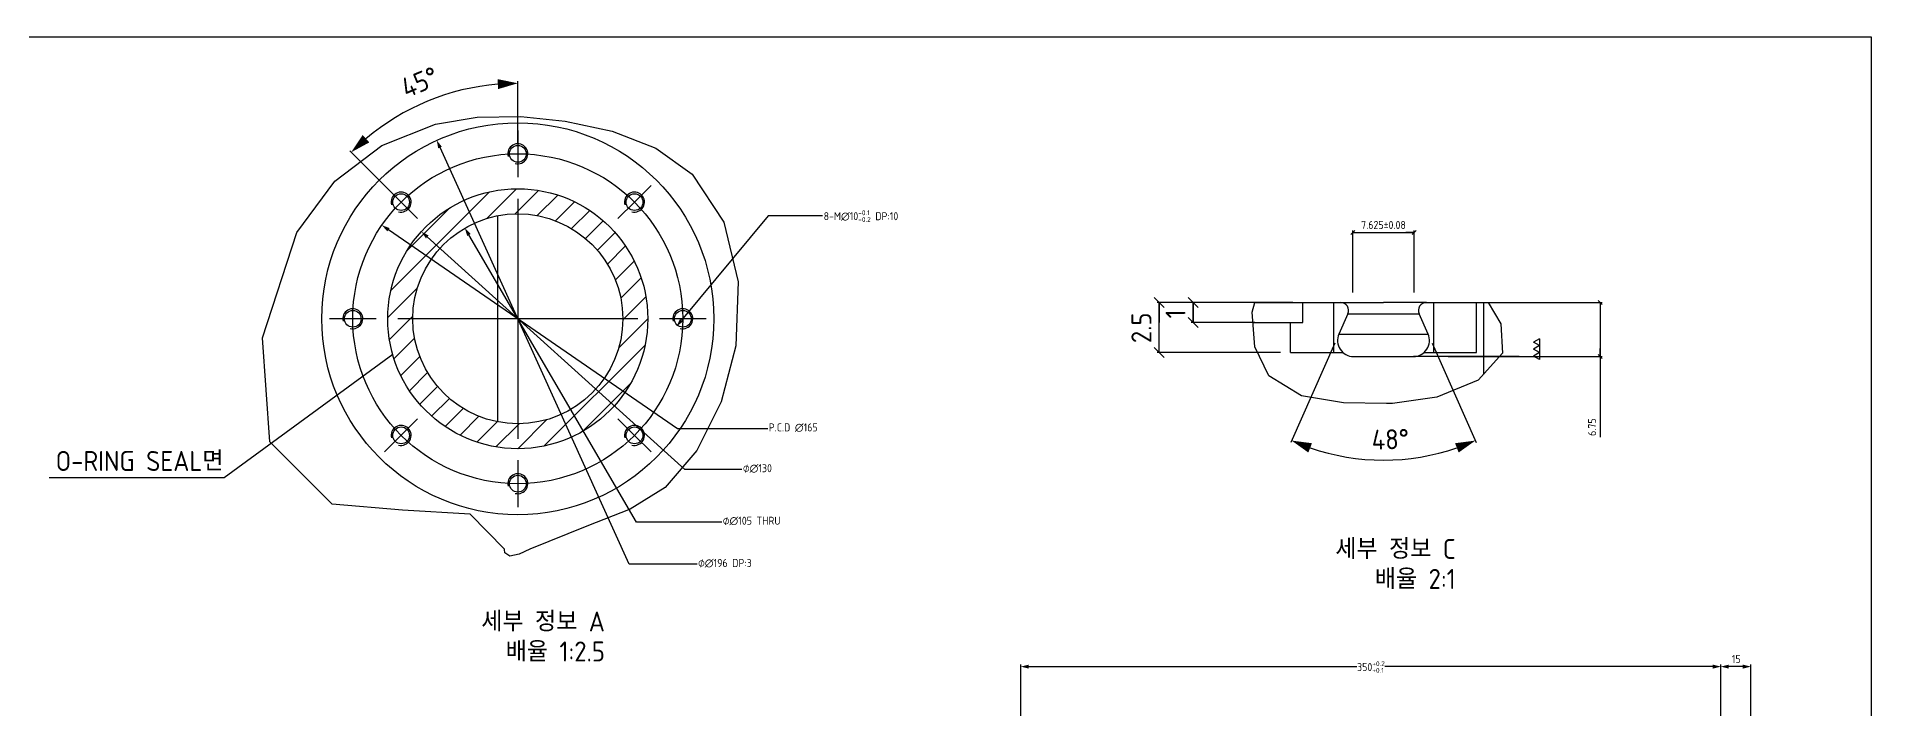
# Model space of a CAD drawing. Header units: millimetres. Extents: x -4251 to 2609, y -1673 to 4048.
# Drawn here: x -1108 to -190, y 3650 to 3986 of the extents above; entities that cross this region are included whole.
import ezdxf

# ---------------------------------------------------------------- set-up
doc = ezdxf.new("R2010")
doc.units = ezdxf.units.MM
for name, color, linetype in [('3_ALL_AXES', 7, 'Continuous'), ('9_DEF_DIMS', 7, 'Continuous'), ('9_DEF_NOTE', 7, 'Continuous')]:
    doc.layers.add(name, color=color, linetype=linetype)
doc.styles.get("Standard").update_dxf_attribs({"font": 'ISOCP.SHX', "bigfont": 'WHGTXT.SHX'})
doc.dimstyles.new('DIMSTYLE_1', dxfattribs={"dimtxt": 4, "dimasz": 4, "dimexe": 1, "dimexo": 1, "dimgap": 0.5, "dimtad": 1, "dimdec": 3, "dimlfac": 0.25, "dimdsep": 46, "dimtxsty": 'Standard', "dimblk": '_FILLED', "dimblk1": '_FILLED', "dimblk2": '_FILLED', "dimcen": 0.09, "dimadec": 3, "dimazin": 2, "dimtol": 1, "dimtp": 0.08, "dimtm": 0.08, "dimtfac": 1, "dimtdec": 3, "dimtofl": 0, "dimtmove": 0, "dimatfit": 3, "dimldrblk": '_FILLED', "dimfxl": 0, "dimtolj": 1, "dimarcsym": 0})
doc.dimstyles.new('DIMSTYLE_10', dxfattribs={"dimtxt": 4, "dimasz": 4, "dimexe": 1, "dimexo": 1, "dimgap": 0.5, "dimtad": 1, "dimdec": 3, "dimdsep": 46, "dimtxsty": 'Standard', "dimblk": '_FILLED', "dimblk1": '_FILLED', "dimblk2": '_FILLED', "dimcen": 0.09, "dimadec": 3, "dimazin": 2, "dimtp": 0.5, "dimtm": 0.5, "dimtfac": 1, "dimtdec": 3, "dimtofl": 0, "dimtmove": 0, "dimatfit": 3, "dimldrblk": '_FILLED', "dimfxl": 0, "dimtolj": 1, "dimarcsym": 0})
doc.dimstyles.new('DIMSTYLE_17', dxfattribs={"dimtxt": 10, "dimasz": 10, "dimexe": 1, "dimexo": 1, "dimgap": 2, "dimtad": 1, "dimdec": 1, "dimlfac": 0.5, "dimdsep": 46, "dimtxsty": 'Standard', "dimblk": '_FILLED', "dimblk1": '_FILLED', "dimblk2": '_FILLED', "dimcen": 0.09, "dimadec": 3, "dimazin": 2, "dimtp": 0.1, "dimtm": 0.1, "dimtfac": 1, "dimtdec": 65535, "dimtofl": 0, "dimtmove": 0, "dimatfit": 3, "dimldrblk": '_FILLED', "dimfxl": 0, "dimtolj": 1, "dimarcsym": 0})
doc.dimstyles.new('DIMSTYLE_19', dxfattribs={"dimtxt": 10, "dimasz": 10, "dimexe": 1, "dimexo": 1, "dimgap": 2, "dimtad": 1, "dimdec": 1, "dimlfac": 0.1, "dimdsep": 46, "dimtxsty": 'Standard', "dimblk": '_FILLED', "dimblk1": '_FILLED', "dimblk2": '_FILLED', "dimcen": 0.09, "dimadec": 3, "dimazin": 2, "dimtp": 0.1, "dimtm": 0.1, "dimtfac": 1, "dimtdec": 65535, "dimtofl": 0, "dimtmove": 0, "dimatfit": 3, "dimldrblk": '_FILLED', "dimfxl": 0, "dimtolj": 1, "dimarcsym": 0})
doc.dimstyles.new('DIMSTYLE_2', dxfattribs={"dimtxt": 4, "dimasz": 4, "dimexe": 1, "dimexo": 1, "dimtad": 1, "dimdec": 3, "dimlfac": 0.25, "dimdsep": 46, "dimtxsty": 'Standard', "dimblk": '_FILLED', "dimblk1": '_FILLED', "dimblk2": '_FILLED', "dimcen": 0.09, "dimadec": 3, "dimazin": 2, "dimtp": 0.1, "dimtm": 0.1, "dimtfac": 1, "dimtdec": 3, "dimtofl": 0, "dimtmove": 0, "dimatfit": 3, "dimldrblk": '_FILLED', "dimfxl": 0, "dimtolj": 1, "dimarcsym": 0})
doc.dimstyles.new('DIMSTYLE_20', dxfattribs={"dimtxt": 10, "dimasz": 10, "dimexe": 1, "dimexo": 1, "dimgap": 0.5, "dimtad": 1, "dimdec": 3, "dimlfac": 0.1, "dimdsep": 46, "dimtxsty": 'Standard', "dimblk": '_FILLED', "dimblk1": '_FILLED', "dimblk2": '_FILLED', "dimcen": 0.09, "dimadec": 3, "dimazin": 2, "dimtp": 0.1, "dimtm": 0.1, "dimtfac": 1, "dimtdec": 3, "dimtofl": 0, "dimtmove": 0, "dimatfit": 3, "dimldrblk": '_FILLED', "dimfxl": 0, "dimtolj": 1, "dimarcsym": 0})
doc.dimstyles.new('DIMSTYLE_5', dxfattribs={"dimtxt": 4, "dimasz": 4, "dimexe": 1, "dimexo": 1, "dimgap": 0.5, "dimtad": 0, "dimtih": 1, "dimtoh": 1, "dimdec": 3, "dimdsep": 46, "dimtxsty": 'Standard', "dimblk": '_FILLED', "dimblk1": '_FILLED', "dimblk2": '_FILLED', "dimcen": 0.09, "dimadec": 3, "dimazin": 2, "dimtp": 0.5, "dimtm": 0.5, "dimtfac": 1, "dimtdec": 3, "dimtofl": 0, "dimtmove": 0, "dimatfit": 3, "dimldrblk": '_FILLED', "dimfxl": 0, "dimtolj": 1, "dimarcsym": 0})
doc.dimstyles.new('DIMSTYLE_6', dxfattribs={"dimtxt": 4, "dimasz": 4, "dimexe": 1, "dimexo": 1, "dimgap": 0.5, "dimtad": 0, "dimtih": 1, "dimtoh": 1, "dimdec": 3, "dimdsep": 46, "dimtxsty": 'Standard', "dimblk": '_FILLED', "dimblk1": '_FILLED', "dimblk2": '_FILLED', "dimcen": 0.09, "dimadec": 3, "dimazin": 2, "dimtol": 1, "dimtp": -0.1, "dimtm": 0.2, "dimtfac": 0.6, "dimtdec": 3, "dimtofl": 0, "dimtmove": 0, "dimatfit": 3, "dimldrblk": '_FILLED', "dimfxl": 0, "dimtolj": 1, "dimarcsym": 0})
doc.dimstyles.new('DIMSTYLE_7', dxfattribs={"dimtxt": 4, "dimasz": 4, "dimexe": 1, "dimexo": 1, "dimgap": 0.5, "dimtad": 0, "dimtih": 1, "dimtoh": 1, "dimdec": 3, "dimdsep": 46, "dimtxsty": 'Standard', "dimblk": '_FILLED', "dimblk1": '_FILLED', "dimblk2": '_FILLED', "dimcen": 0.09, "dimadec": 3, "dimazin": 2, "dimtol": 1, "dimtp": 0.2, "dimtm": -0.1, "dimtfac": 0.6, "dimtdec": 3, "dimtofl": 0, "dimtmove": 0, "dimatfit": 3, "dimldrblk": '_FILLED', "dimfxl": 0, "dimtolj": 1, "dimarcsym": 0})
doc.dimstyles.get("Standard").update_dxf_attribs({"dimtxt": 0.18, "dimasz": 0.18, "dimexe": 0.18, "dimexo": 0.0625, "dimgap": 0.09, "dimtad": 0, "dimtih": 1, "dimtoh": 1, "dimdec": 4, "dimzin": 0, "dimdsep": 46, "dimtxsty": 'Standard', "dimcen": 0.09, "dimadec": 0, "dimazin": 0, "dimtfac": 1, "dimtdec": 4, "dimtofl": 0, "dimtmove": 0, "dimatfit": 3, "dimfxl": 0, "dimtolj": 1, "dimtzin": 0, "dimarcsym": 0})

# ---------------------------------------------------------------- blocks, each defined once
blk = doc.blocks.new('_OBLIQUE')
at = {"color": 0, "linetype": 'ByBlock'}
for p, q in [((0, 0), (-1, 0)), ((0.25, 0.25), (-0.25, -0.25))]:
    blk.add_line(p, q, dxfattribs=at)
blk = doc.blocks.new('*D170')
at = {"layer": '9_DEF_DIMS', "color": 0, "lineweight": -2}
for p, q in [((-449.48, 3857.65), (-449.48, 3888.65)), ((-449.48, 3887.65), (-418.98, 3887.65)), ((-418.98, 3857.65), (-418.98, 3888.65))]:
    blk.add_line(p, q, dxfattribs=at)
at = {"layer": 'DEFPOINTS', "color": 0}
for p in [(-418.98, 3887.65), (-449.48, 3856.65), (-418.98, 3856.65)]:
    blk.add_point(p, dxfattribs=at)
at = {"layer": '9_DEF_DIMS', "color": 0, "lineweight": -2, "xscale": 4, "yscale": 4, "zscale": 4, "rotation": 180}
blk.add_blockref('_OBLIQUE', (-449.48, 3887.65), dxfattribs=at)
at = {"layer": '9_DEF_DIMS', "color": 0, "lineweight": -2, "xscale": 4, "yscale": 4, "zscale": 4}
blk.add_blockref('_OBLIQUE', (-418.98, 3887.65), dxfattribs=at)
at = {"layer": '9_DEF_DIMS', "color": 0, "insert": (-434.23, 3893.49), "char_height": 4, "attachment_point": 2, "line_spacing_factor": 0.9}
blk.add_mtext('\\A1;7.625±0.08', dxfattribs=at)
blk = doc.blocks.new('_FILLED')
at = {"color": 0, "linetype": 'ByBlock'}
blk.add_solid([(0, 0), (-1, 0.25), (-1, -0.25)], dxfattribs=at)
blk = doc.blocks.new('*D171')
at = {"layer": '9_DEF_DIMS', "color": 0, "lineweight": -2}
for p, q in [((-413.98, 3852.65), (-324.97, 3852.65)), ((-325.97, 3852.65), (-325.97, 3825.65)), ((-401.95, 3825.65), (-324.97, 3825.65)), ((-325.97, 3825.65), (-325.97, 3785.34))]:
    blk.add_line(p, q, dxfattribs=at)
at = {"layer": 'DEFPOINTS', "color": 0}
for p in [(-414.98, 3852.65), (-325.97, 3852.65), (-402.95, 3825.65)]:
    blk.add_point(p, dxfattribs=at)
at = {"layer": '9_DEF_DIMS', "color": 0, "lineweight": -2, "xscale": 4, "yscale": 4, "zscale": 4}
for p, rotation in [((-325.97, 3852.65), 90), ((-325.97, 3825.65), 270)]:
    blk.add_blockref('_OBLIQUE', p, dxfattribs=dict(at, rotation=rotation))
at = {"layer": '9_DEF_DIMS', "color": 0, "insert": (-331.93, 3794.77), "char_height": 4, "attachment_point": 3, "rotation": 90, "line_spacing_factor": 0.9}
blk.add_mtext('\\A1;6.75', dxfattribs=at)
blk = doc.blocks.new('*D176')
at = {"layer": '9_DEF_DIMS', "color": 0, "lineweight": -2}
for p, q in [((-741.91, 3896.09), (-785.16, 3843.8)), ((-714.62, 3896.09), (-741.91, 3896.09))]:
    blk.add_line(p, q, dxfattribs=at)
at = {"layer": 'DEFPOINTS', "color": 0}
for p in [(-781.34, 3848.43), (-787.71, 3840.72)]:
    blk.add_point(p, dxfattribs=at)
at = {"layer": '9_DEF_DIMS', "color": 0, "lineweight": -2, "xscale": 4, "yscale": 4, "zscale": 4, "rotation": 230.4019983934658}
blk.add_blockref('_FILLED', (-787.71, 3840.72), dxfattribs=at)
at = {"layer": '9_DEF_DIMS', "color": 0, "insert": (-714.12, 3898.75), "char_height": 4, "attachment_point": 1, "line_spacing_factor": 0.9}
blk.add_mtext('\\A1;8-M∅10{\\H2.400000;\\S-0.1^ -0.2;} DP:10', dxfattribs=at)
blk = doc.blocks.new('*D177')
at = {"layer": '9_DEF_DIMS', "color": 0, "lineweight": -2}
for p, q in [((-787.12, 3789.57), (-931.69, 3889.08)), ((-742.05, 3789.57), (-787.12, 3789.57))]:
    blk.add_line(p, q, dxfattribs=at)
at = {"layer": 'DEFPOINTS', "color": 0}
for p in [(-934.98, 3891.35), (-799.07, 3797.8)]:
    blk.add_point(p, dxfattribs=at)
at = {"layer": '9_DEF_DIMS', "color": 0, "lineweight": -2, "xscale": 4, "yscale": 4, "zscale": 4, "rotation": 145.4584114404884}
blk.add_blockref('_FILLED', (-934.98, 3891.35), dxfattribs=at)
at = {"layer": '9_DEF_DIMS', "color": 0, "insert": (-741.55, 3792.24), "char_height": 4, "attachment_point": 1, "line_spacing_factor": 0.9}
blk.add_mtext('\\A1;P.C.D ∅165', dxfattribs=at)
blk = doc.blocks.new('*D219')
at = {"layer": '9_DEF_DIMS', "color": 0, "lineweight": -2}
for p, q in [((-615.61, 3617.17), (-615.61, 3671.6)), ((-611.61, 3670.6), (-447.49, 3670.6)), ((-269.61, 3670.6), (-433.51, 3670.6)), ((-265.61, 3617.17), (-265.61, 3671.6))]:
    blk.add_line(p, q, dxfattribs=at)
at = {"layer": 'DEFPOINTS', "color": 0}
for p in [(-265.61, 3670.6), (-615.61, 3616.17), (-265.61, 3616.17)]:
    blk.add_point(p, dxfattribs=at)
at = {"layer": '9_DEF_DIMS', "color": 0, "lineweight": -2, "xscale": 4, "yscale": 4, "zscale": 4, "rotation": 180}
blk.add_blockref('_FILLED', (-615.61, 3670.6), dxfattribs=at)
at = {"layer": '9_DEF_DIMS', "color": 0, "lineweight": -2, "xscale": 4, "yscale": 4, "zscale": 4}
blk.add_blockref('_FILLED', (-265.61, 3670.6), dxfattribs=at)
at = {"layer": '9_DEF_DIMS', "color": 0, "insert": (-440.5, 3673.26), "char_height": 4, "attachment_point": 2, "line_spacing_factor": 0.9}
blk.add_mtext('\\A1;350{\\H2.400000;\\S+0.2^ +0.1;}', dxfattribs=at)
blk = doc.blocks.new('*D220')
at = {"layer": '9_DEF_DIMS', "color": 0, "lineweight": -2}
for p, q in [((-265.61, 3617.17), (-265.61, 3671.6)), ((-254.61, 3670.6), (-261.61, 3670.6)), ((-250.61, 3637.17), (-250.61, 3671.6))]:
    blk.add_line(p, q, dxfattribs=at)
at = {"layer": 'DEFPOINTS', "color": 0}
for p in [(-265.61, 3670.6), (-250.61, 3636.17), (-265.61, 3616.17)]:
    blk.add_point(p, dxfattribs=at)
at = {"layer": '9_DEF_DIMS', "color": 0, "lineweight": -2, "xscale": 4, "yscale": 4, "zscale": 4, "rotation": 180}
blk.add_blockref('_FILLED', (-265.61, 3670.6), dxfattribs=at)
at = {"layer": '9_DEF_DIMS', "color": 0, "lineweight": -2, "xscale": 4, "yscale": 4, "zscale": 4}
blk.add_blockref('_FILLED', (-250.61, 3670.6), dxfattribs=at)
at = {"layer": '9_DEF_DIMS', "color": 0, "insert": (-257.88, 3676.43), "char_height": 4, "attachment_point": 2, "line_spacing_factor": 0.9}
blk.add_mtext('\\A1;15', dxfattribs=at)
blk = doc.blocks.new('*D278')
at = {"layer": '9_DEF_DIMS', "color": 0, "lineweight": -2}
for p, q in [((-807.7, 3742.91), (-891.47, 3886.46)), ((-765.03, 3742.91), (-807.7, 3742.91))]:
    blk.add_line(p, q, dxfattribs=at)
at = {"layer": 'DEFPOINTS', "color": 0}
for p in [(-893.48, 3889.92), (-840.57, 3799.23)]:
    blk.add_point(p, dxfattribs=at)
at = {"layer": '9_DEF_DIMS', "color": 0, "lineweight": -2, "xscale": 4, "yscale": 4, "zscale": 4, "rotation": 120.2633300211402}
blk.add_blockref('_FILLED', (-893.48, 3889.92), dxfattribs=at)
at = {"layer": '9_DEF_DIMS', "color": 0, "insert": (-764.53, 3745.57), "char_height": 4, "attachment_point": 1, "line_spacing_factor": 0.9}
blk.add_mtext('\\A1;{\\fSymbol_ASME;\\W1.0;⌀}∅105 THRU', dxfattribs=at)
blk = doc.blocks.new('*D279')
at = {"layer": '9_DEF_DIMS', "color": 0, "lineweight": -2}
for p, q in [((-783.58, 3769.15), (-912.28, 3885.48)), ((-754.95, 3769.15), (-783.58, 3769.15))]:
    blk.add_line(p, q, dxfattribs=at)
at = {"layer": 'DEFPOINTS', "color": 0}
for p in [(-915.24, 3888.16), (-818.81, 3800.99)]:
    blk.add_point(p, dxfattribs=at)
at = {"layer": '9_DEF_DIMS', "color": 0, "lineweight": -2, "xscale": 4, "yscale": 4, "zscale": 4, "rotation": 137.8875259660189}
blk.add_blockref('_FILLED', (-915.24, 3888.16), dxfattribs=at)
at = {"layer": '9_DEF_DIMS', "color": 0, "insert": (-754.45, 3771.81), "char_height": 4, "attachment_point": 1, "line_spacing_factor": 0.9}
blk.add_mtext('\\A1;{\\fSymbol_ASME;\\W1.0;⌀}∅130', dxfattribs=at)
blk = doc.blocks.new('*D280')
at = {"layer": '9_DEF_DIMS', "color": 0, "lineweight": -2}
for p, q in [((-867.02, 3932.07), (-867.02, 3963.33)), ((-928.9, 3906.45), (-951, 3928.55))]:
    blk.add_line(p, q, dxfattribs=at)
blk.add_arc((-867.02, 3844.57), 117.76, 94.86703, 130.13297, dxfattribs=at)
at = {"layer": 'DEFPOINTS', "color": 0}
for p in [(-925.9, 3946.56), (-867.02, 3931.07), (-867.02, 3929.9), (-928.19, 3905.74), (-927.36, 3904.91)]:
    blk.add_point(p, dxfattribs=at)
at = {"layer": '9_DEF_DIMS', "color": 0, "lineweight": -2, "xscale": 10, "yscale": 10, "zscale": 10}
for p, rotation in [((-867.02, 3962.33), 2.433516737713169), ((-950.29, 3927.84), 222.5664832657135)]:
    blk.add_blockref('_FILLED', p, dxfattribs=dict(at, rotation=rotation))
at = {"layer": '9_DEF_DIMS', "color": 0, "insert": (-917.96, 3967.53), "char_height": 10, "attachment_point": 2, "rotation": 22.5, "line_spacing_factor": 0.9}
blk.add_mtext('\\A1;45°', dxfattribs=at)
blk = doc.blocks.new('*D281')
at = {"layer": '9_DEF_DIMS', "color": 0, "lineweight": -2}
for p, q in [((-811.27, 3721.77), (-905.89, 3930.17)), ((-777.36, 3721.77), (-811.27, 3721.77))]:
    blk.add_line(p, q, dxfattribs=at)
at = {"layer": 'DEFPOINTS', "color": 0}
for p in [(-907.54, 3933.81), (-826.51, 3755.34)]:
    blk.add_point(p, dxfattribs=at)
at = {"layer": '9_DEF_DIMS', "color": 0, "lineweight": -2, "xscale": 4, "yscale": 4, "zscale": 4, "rotation": 114.4193883923208}
blk.add_blockref('_FILLED', (-907.54, 3933.81), dxfattribs=at)
at = {"layer": '9_DEF_DIMS', "color": 0, "insert": (-776.86, 3724.43), "char_height": 4, "attachment_point": 1, "line_spacing_factor": 0.9}
blk.add_mtext('\\A1;{\\fSymbol_ASME;\\W1.0;⌀}∅196 DP:3', dxfattribs=at)
blk = doc.blocks.new('*D286')
at = {"layer": '9_DEF_DIMS', "color": 0, "lineweight": -2}
for p, q in [((-458.52, 3832.34), (-480.6, 3782.74)), ((-409.93, 3832.34), (-387.85, 3782.74))]:
    blk.add_line(p, q, dxfattribs=at)
blk.add_arc((-434.23, 3886.91), 113.03, 251.07092, 288.92908, dxfattribs=at)
at = {"layer": 'DEFPOINTS', "color": 0}
for p in [(-457.65, 3834.29), (-410.8, 3834.29), (-458.11, 3833.25), (-410.34, 3833.25), (-449.96, 3774.98)]:
    blk.add_point(p, dxfattribs=at)
at = {"layer": '9_DEF_DIMS', "color": 0, "lineweight": -2, "xscale": 10, "yscale": 10, "zscale": 10}
for p, rotation in [((-480.2, 3783.65), 158.5354607547407), ((-388.25, 3783.65), 21.46453924525238)]:
    blk.add_blockref('_FILLED', p, dxfattribs=dict(at, rotation=rotation))
at = {"layer": '9_DEF_DIMS', "color": 0, "insert": (-430.98, 3789.27), "char_height": 10, "attachment_point": 2, "rotation": 1.90488, "line_spacing_factor": 0.9}
blk.add_mtext('\\A1;48°', dxfattribs=at)
blk = doc.blocks.new('*D287')
at = {"layer": '9_DEF_DIMS', "color": 0, "lineweight": -2}
for p, q in [((-479.63, 3852.65), (-547.43, 3852.65)), ((-546.43, 3827.65), (-546.43, 3852.65)), ((-485.73, 3827.65), (-547.43, 3827.65))]:
    blk.add_line(p, q, dxfattribs=at)
at = {"layer": 'DEFPOINTS', "color": 0}
for p in [(-546.43, 3852.65), (-478.63, 3852.65), (-484.73, 3827.65)]:
    blk.add_point(p, dxfattribs=at)
at = {"layer": '9_DEF_DIMS', "color": 0, "lineweight": -2, "xscale": 10, "yscale": 10, "zscale": 10}
for p, rotation in [((-546.43, 3852.65), 90), ((-546.43, 3827.65), 270)]:
    blk.add_blockref('_OBLIQUE', p, dxfattribs=dict(at, rotation=rotation))
at = {"layer": '9_DEF_DIMS', "color": 0, "insert": (-560.26, 3840.04), "char_height": 10, "attachment_point": 2, "rotation": 90, "line_spacing_factor": 0.9}
blk.add_mtext('\\A1;2.5', dxfattribs=at)
blk = doc.blocks.new('*D288')
at = {"layer": '9_DEF_DIMS', "color": 0, "lineweight": -2}
for p, q in [((-499.38, 3852.65), (-530.38, 3852.65)), ((-529.38, 3842.65), (-529.38, 3852.65)), ((-498.61, 3842.65), (-530.38, 3842.65))]:
    blk.add_line(p, q, dxfattribs=at)
at = {"layer": 'DEFPOINTS', "color": 0}
for p in [(-529.38, 3852.65), (-498.38, 3852.65), (-497.61, 3842.65)]:
    blk.add_point(p, dxfattribs=at)
at = {"layer": '9_DEF_DIMS', "color": 0, "lineweight": -2, "xscale": 10, "yscale": 10, "zscale": 10}
for p, rotation in [((-529.38, 3852.65), 90), ((-529.38, 3842.65), 270)]:
    blk.add_blockref('_OBLIQUE', p, dxfattribs=dict(at, rotation=rotation))
at = {"layer": '9_DEF_DIMS', "color": 0, "insert": (-543.21, 3846.99), "char_height": 10, "attachment_point": 2, "rotation": 90, "line_spacing_factor": 0.9}
blk.add_mtext('\\A1;1', dxfattribs=at)
blk = doc.blocks.new('FINISH_3_SURF_BL0', base_point=(395.33, 516.88))
at = {"color": 2}
for p, q in [((396.83, 522.08), (393.83, 520.34)), ((396.83, 518.61), (393.83, 520.34)), ((396.83, 518.61), (393.83, 516.88)), ((396.83, 515.14), (393.83, 516.88)), ((396.83, 515.14), (393.83, 513.41)), ((396.83, 522.08), (396.83, 518.61)), ((396.83, 518.61), (396.83, 515.14)), ((396.83, 515.14), (396.83, 511.67)), ((396.83, 511.67), (393.83, 513.41))]:
    blk.add_line(p, q, dxfattribs=at)

msp = doc.modelspace()

# ---------------------------------------------------------------- linework, layer by layer
at = {"color": 7}
for p, q in [((-908.2428, 3941.9221), (-887.2668, 3945.4338)), ((-887.2668, 3945.4338), (-865.5661, 3945.7603)), ((-865.5661, 3945.7603), (-843.3936, 3943.4302)), ((-934.9372, 3931.2828), (-908.2428, 3941.9221)), ((-843.3936, 3943.4302), (-819.8616, 3938.3533)), ((-819.8616, 3938.3533), (-798.0128, 3929.8335)), ((-958.4712, 3913.3793), (-934.9372, 3931.2828)), ((-798.0128, 3929.8335), (-779.7783, 3916.8324)), ((-779.7783, 3916.8324), (-764.0013, 3892.825)), ((-977.4793, 3887.7668), (-958.4712, 3913.3793)), ((-877.0244, 3793.0408), (-877.0244, 3896.1073)), ((-764.0013, 3892.825), (-756.8936, 3863.0908)), ((-994.6232, 3835.0975), (-977.4793, 3887.7668)), ((-756.8936, 3863.0908), (-757.9791, 3831.0066)), ((-499.8577, 3847.9265), (-498.5411, 3852.6543)), ((-498.5411, 3852.6543), (-434.2253, 3852.6543)), ((-474.6282, 3842.6543), (-474.6282, 3852.6543)), ((-412.7052, 3852.6543), (-381.9727, 3852.6543)), ((-387.7253, 3827.6543), (-387.7253, 3852.6543)), ((-384.2253, 3852.6543), (-384.2253, 3816.7692)), ((-381.9727, 3852.6543), (-375.6058, 3842.0642)), ((-498.6227, 3830.5399), (-499.8577, 3847.9265)), ((-451.9805, 3847.0273), (-456.4858, 3836.9082)), ((-411.9647, 3836.9082), (-416.47, 3847.0273)), ((-990.9091, 3783.0104), (-994.6232, 3835.0975)), ((-499.4832, 3842.6543), (-474.6282, 3842.6543)), ((-480.7252, 3827.6543), (-480.7252, 3842.6543)), ((-375.6058, 3842.0642), (-374.8163, 3827.3868)), ((-757.9791, 3831.0066), (-765.3425, 3803.1026)), ((-491.5509, 3816.0296), (-498.6227, 3830.5399)), ((-480.7252, 3827.6543), (-454.4689, 3827.6543)), ((-449.1775, 3825.6543), (-419.273, 3825.6543)), ((-413.9816, 3827.6543), (-387.7253, 3827.6543)), ((-374.8163, 3827.3868), (-386.8619, 3813.7938)), ((-475.2504, 3805.9446), (-491.5509, 3816.0296)), ((-386.8619, 3813.7938), (-407.6209, 3805.305)), ((-765.3425, 3803.1026), (-777.5705, 3778.6115)), ((-454.1952, 3802.5885), (-475.2504, 3805.9446)), ((-432.7523, 3802.2285), (-454.1952, 3802.5885)), ((-430.7436, 3802.2214), (-432.7523, 3802.2285)), ((-429.7333, 3802.2285), (-430.7436, 3802.2214)), ((-407.6209, 3805.305), (-429.7333, 3802.2285)), ((-959.7931, 3751.8988), (-990.9091, 3783.0104)), ((-777.5705, 3778.6115), (-793.3514, 3760.1249)), ((-924.6845, 3748.8971), (-959.7931, 3751.8988)), ((-793.3514, 3760.1249), (-810.7847, 3749.3139)), ((-890.7999, 3746.8572), (-924.6845, 3748.8971)), ((-873.6931, 3729.277), (-890.7999, 3746.8572)), ((-810.7847, 3749.3139), (-832.5338, 3740.7895)), ((-832.5338, 3740.7895), (-860.9426, 3729.277)), ((-873.6238, 3728.6511), (-873.6931, 3729.277)), ((-873.5412, 3728.0457), (-873.6238, 3728.6511)), ((-873.4189, 3727.4946), (-873.5412, 3728.0457)), ((-870.9413, 3725.8076), (-873.4189, 3727.4946)), ((-866.3945, 3726.9055), (-870.9413, 3725.8076)), ((-860.9426, 3729.277), (-866.3945, 3726.9055))]:
    msp.add_line(p, q, dxfattribs=at)
at = {"color": 2}
for p, q in [((-930.4766, 3858.6746), (-881.125, 3908.0261)), ((-882.5441, 3894.7277), (-867.7013, 3909.5705)), ((-868.3347, 3897.0577), (-856.6514, 3908.741)), ((-922.3694, 3878.6612), (-901.1116, 3899.919)), ((-857.34, 3896.173), (-847.0758, 3906.4372)), ((-848.0921, 3893.5415), (-838.6027, 3903.0309)), ((-840.1063, 3889.648), (-831.0458, 3898.7084)), ((-833.1724, 3884.7024), (-824.3079, 3893.5669)), ((-827.2057, 3878.7897), (-818.3465, 3887.649)), ((-822.2039, 3871.9121), (-813.1602, 3880.9559)), ((-818.2467, 3863.99), (-808.7893, 3873.4473)), ((-815.5345, 3854.8227), (-805.3272, 3865.03)), ((-932.0209, 3845.2509), (-917.1781, 3860.0937)), ((-814.5282, 3843.9497), (-802.9535, 3855.5244)), ((-931.1914, 3834.201), (-919.5081, 3845.8843)), ((-816.5836, 3830.0149), (-802.0244, 3844.574)), ((-928.8876, 3824.6254), (-918.6235, 3834.8895)), ((-925.4813, 3816.1523), (-915.992, 3825.6417)), ((-853.7818, 3780.9373), (-803.3877, 3831.3313)), ((-366.358, 3825.6543), (-419.273, 3825.6543)), ((-921.1589, 3808.5953), (-912.0984, 3817.6558)), ((-916.0173, 3801.8575), (-907.1529, 3810.722)), ((-834.602, 3788.2376), (-810.6881, 3812.1516)), ((-910.0994, 3795.896), (-901.2402, 3804.7553)), ((-903.4063, 3790.7097), (-894.3625, 3799.7535)), ((-895.8978, 3786.3389), (-886.4404, 3795.7962)), ((-887.4805, 3782.8768), (-877.2732, 3793.0841)), ((-877.9748, 3780.503), (-866.4001, 3792.0777)), ((-867.0244, 3779.574), (-852.4653, 3794.1331))]:
    msp.add_line(p, q, dxfattribs=at)
at = {"color": 9}
for p, q in [((-459.2253, 3852.6543), (-459.2253, 3827.6543)), ((-409.2253, 3852.6543), (-409.2253, 3827.6543)), ((-451.9805, 3847.0273), (-416.47, 3847.0273)), ((-456.4858, 3836.9082), (-411.9647, 3836.9082))]:
    msp.add_line(p, q, dxfattribs=at)
at = {"color": 4}
msp.add_line((-412.7052, 3852.6543), (-434.2253, 3852.6543), dxfattribs=at)
at = {"elevation": 0}
for points in [[(-2718.5459, 3985.6339), (-190.3583, 3985.6339)], [(-190.3583, 3985.6339), (-190.3583, 3043.0216)]]:
    msp.add_lwpolyline(points, dxfattribs=at)
at = {"color": 7}
for centre, radius in [((-867.0244, 3844.574), 98), ((-867.0244, 3927.074), 4.2), ((-867.0244, 3844.574), 65), ((-925.3608, 3902.9103), 4.2), ((-808.6881, 3902.9103), 4.2), ((-867.0244, 3844.574), 52.5), ((-949.5244, 3844.574), 4.2), ((-784.5244, 3844.574), 4.2), ((-925.3608, 3786.2377), 4.2), ((-808.6881, 3786.2377), 4.2), ((-867.0244, 3762.074), 4.2)]:
    msp.add_circle(centre, radius, dxfattribs=at)
at = {"color": 2}
for centre in [(-867.0244, 3927.074), (-925.3608, 3902.9103), (-808.6881, 3902.9103), (-949.5244, 3844.574), (-784.5244, 3844.574), (-925.3608, 3786.2377), (-808.6881, 3786.2377), (-867.0244, 3762.074)]:
    msp.add_arc(centre, 5, 255, 195, dxfattribs=at)
at = {"color": 7}
for centre, radius, start, end in [((-455.6347, 3848.6543), 4, 336, 90), ((-412.8158, 3848.6543), 4, 90, 204), ((-449.1775, 3833.6543), 8, 156, 270), ((-419.273, 3833.6543), 8, 270, 24)]:
    msp.add_arc(centre, radius, start, end, dxfattribs=at)
at = {"layer": '3_ALL_AXES', "color": 1}
for p, q in [((-867.0244, 3938.774), (-867.0244, 3915.374)), ((-917.0876, 3894.6372), (-933.6339, 3911.1835)), ((-808.6881, 3902.9103), (-800.415, 3911.1835)), ((-867.0244, 3904.574), (-867.0244, 3784.574)), ((-808.6881, 3902.9103), (-816.9613, 3894.6372)), ((-937.8244, 3844.574), (-961.2244, 3844.574)), ((-807.0244, 3844.574), (-927.0244, 3844.574)), ((-772.8244, 3844.574), (-796.2244, 3844.574)), ((-917.0876, 3794.5108), (-933.6339, 3777.9645)), ((-808.6881, 3786.2377), (-816.9613, 3794.5108)), ((-808.6881, 3786.2377), (-800.415, 3777.9645)), ((-867.0244, 3773.774), (-867.0244, 3750.374))]:
    msp.add_line(p, q, dxfattribs=at)
msp.add_circle((-867.0244, 3844.574), 82.5, dxfattribs=at)

# ---------------------------------------------------------------- block references
at = {"color": 2}
msp.add_blockref('FINISH_3_SURF_BL0', (-357.688, 3829.4086), dxfattribs=at)

# ---------------------------------------------------------------- texts
at = {"layer": '9_DEF_NOTE', "color": 2, "char_height": 10, "attachment_point": 3, "line_spacing_factor": 0.9}
for s, insert, width in [('O-RING SEAL면', (-1014.1509, 3778.4377), 147.555556), ('세부 정보 C\\P배율 2:1', (-398.1344, 3734.4633), 111.222222), ('세부 정보 A\\P배율 1:2.5', (-823.4582, 3698.1758), 111.722222)]:
    msp.add_mtext(s, dxfattribs=dict(at, insert=insert, width=width))

# ---------------------------------------------------------------- dimensions: what is measured, and where the dimension line sits
at = {"layer": '9_DEF_DIMS', "color": 2}
for base, line1, line2, dimstyle, picture, middle in [((-925.90324, 3946.55507), ((-867.02445, 3929.89643), (-867.02445, 3931.07401)), ((-927.35651, 3904.90607), (-928.18918, 3905.73874)), 'DIMSTYLE_17', '*D280', (-912.08832, 3953.36783)), ((-449.955406, 3774.980568), ((-457.653106, 3834.286577), (-458.112823, 3833.254035)), ((-410.797411, 3834.286577), (-410.337693, 3833.254035)), 'DIMSTYLE_19', '*D286', (-430.468252, 3773.943068))]:
    dim = msp.add_angular_dim_2l(base=base, line1=line1, line2=line2, dimstyle=dimstyle, dxfattribs=at)
    dim.commit()
    dim.dimension.update_dxf_attribs({"geometry": picture, "text_midpoint": middle, "dimtype": 162})
for p1, p2, text, dimstyle, picture, middle in [((-826.51, 3755.3407), (-907.5389, 3933.8073), '{\\fSymbol_ASME;\\W1.0;⌀}<> DP:3', 'DIMSTYLE_5', '*D281', (-762.5565, 3721.7669)), ((-781.3375, 3848.4267), (-787.7114, 3840.7213), '8-M<> DP:10', 'DIMSTYLE_6', '*D176', (-695.6533, 3896.0871)), ((-799.068, 3797.7962), (-934.9809, 3891.3519), 'P.C.D <>', 'DIMSTYLE_5', '*D177', (-729.3767, 3789.5747)), ((-840.5658, 3799.2288), (-893.4831, 3889.9192), '{\\fSymbol_ASME;\\W1.0;⌀}<> THRU', 'DIMSTYLE_5', '*D278', (-749.114, 3742.9074)), ((-818.8055, 3800.9858), (-915.2434, 3888.1622), '{\\fSymbol_ASME;\\W1.0;⌀}<>', 'DIMSTYLE_5', '*D279', (-746.7214, 3769.1452))]:
    dim = msp.add_diameter_dim_2p(p1=p1, p2=p2, text=text, dimstyle=dimstyle, override={"dimtih": 1, "dimtoh": 1}, dxfattribs=at)
    dim.commit()
    dim.dimension.update_dxf_attribs({"geometry": picture, "text_midpoint": middle, "dimtype": 163})
dim = msp.add_linear_dim(base=(-418.9753, 3887.6543), p1=(-449.4753, 3856.6543), p2=(-418.9753, 3856.6543), dimstyle='DIMSTYLE_1', override={"dimblk1": 'OBLIQUE', "dimblk2": 'OBLIQUE', "dimsah": 1}, dxfattribs=at)
dim.commit()
dim.dimension.update_dxf_attribs({"geometry": '*D170', "text_midpoint": (-434.2253, 3887.6543), "dimtype": 160})
for base, p1, p2, dimstyle, override, picture, middle in [((-546.4313, 3852.6543), (-484.7253, 3827.6543), (-478.6282, 3852.6543), 'DIMSTYLE_20', {"dimblk1": 'OBLIQUE', "dimblk2": 'OBLIQUE', "dimsah": 1}, '*D287', (-546.4313, 3840.0353)), ((-529.3758, 3852.6543), (-497.6112, 3842.6543), (-498.385, 3852.6543), 'DIMSTYLE_20', {"dimblk1": 'OBLIQUE', "dimblk2": 'OBLIQUE', "dimsah": 1}, '*D288', (-529.3758, 3846.9877)), ((-325.9745, 3852.6543), (-402.9541, 3825.6543), (-414.9753, 3852.6543), 'DIMSTYLE_2', {"dimpost": '<>', "dimblk1": 'OBLIQUE', "dimblk2": 'OBLIQUE', "dimsah": 1}, '*D171', (-325.9745, 3790.3627))]:
    dim = msp.add_linear_dim(base=base, p1=p1, p2=p2, angle=90, dimstyle=dimstyle, override=override, dxfattribs=at)
    dim.commit()
    dim.dimension.update_dxf_attribs({"geometry": picture, "text_midpoint": middle, "dimtype": 160})
dim = msp.add_linear_dim(base=(-265.6131, 3670.5969), p1=(-615.6131, 3616.1711), p2=(-265.6131, 3616.1711), dimstyle='DIMSTYLE_7', dxfattribs=at)
dim.commit()
dim.dimension.update_dxf_attribs({"geometry": '*D219', "text_midpoint": (-440.5004, 3670.5969), "dimtype": 160})
dim = msp.add_linear_dim(base=(-265.6131, 3670.5969), p1=(-250.6131, 3636.1711), p2=(-265.6131, 3616.1711), angle=180, dimstyle='DIMSTYLE_10', dxfattribs=at)
dim.commit()
dim.dimension.update_dxf_attribs({"geometry": '*D220', "text_midpoint": (-257.8808, 3670.5969), "dimtype": 160})

# ---------------------------------------------------------------- leaders
at = {"layer": '9_DEF_NOTE', "color": 2, "annotation_type": 0, "has_hookline": 1, "hookline_direction": 1, "text_width": 87.125}
msp.add_leader([(-929.5366, 3826.7634), (-1013.8809, 3765.0143), (-1014.0609, 3765.0143)], dimstyle='Standard', override={"dimtad": 1}, dxfattribs=at)

doc.saveas('drawing.dxf')
